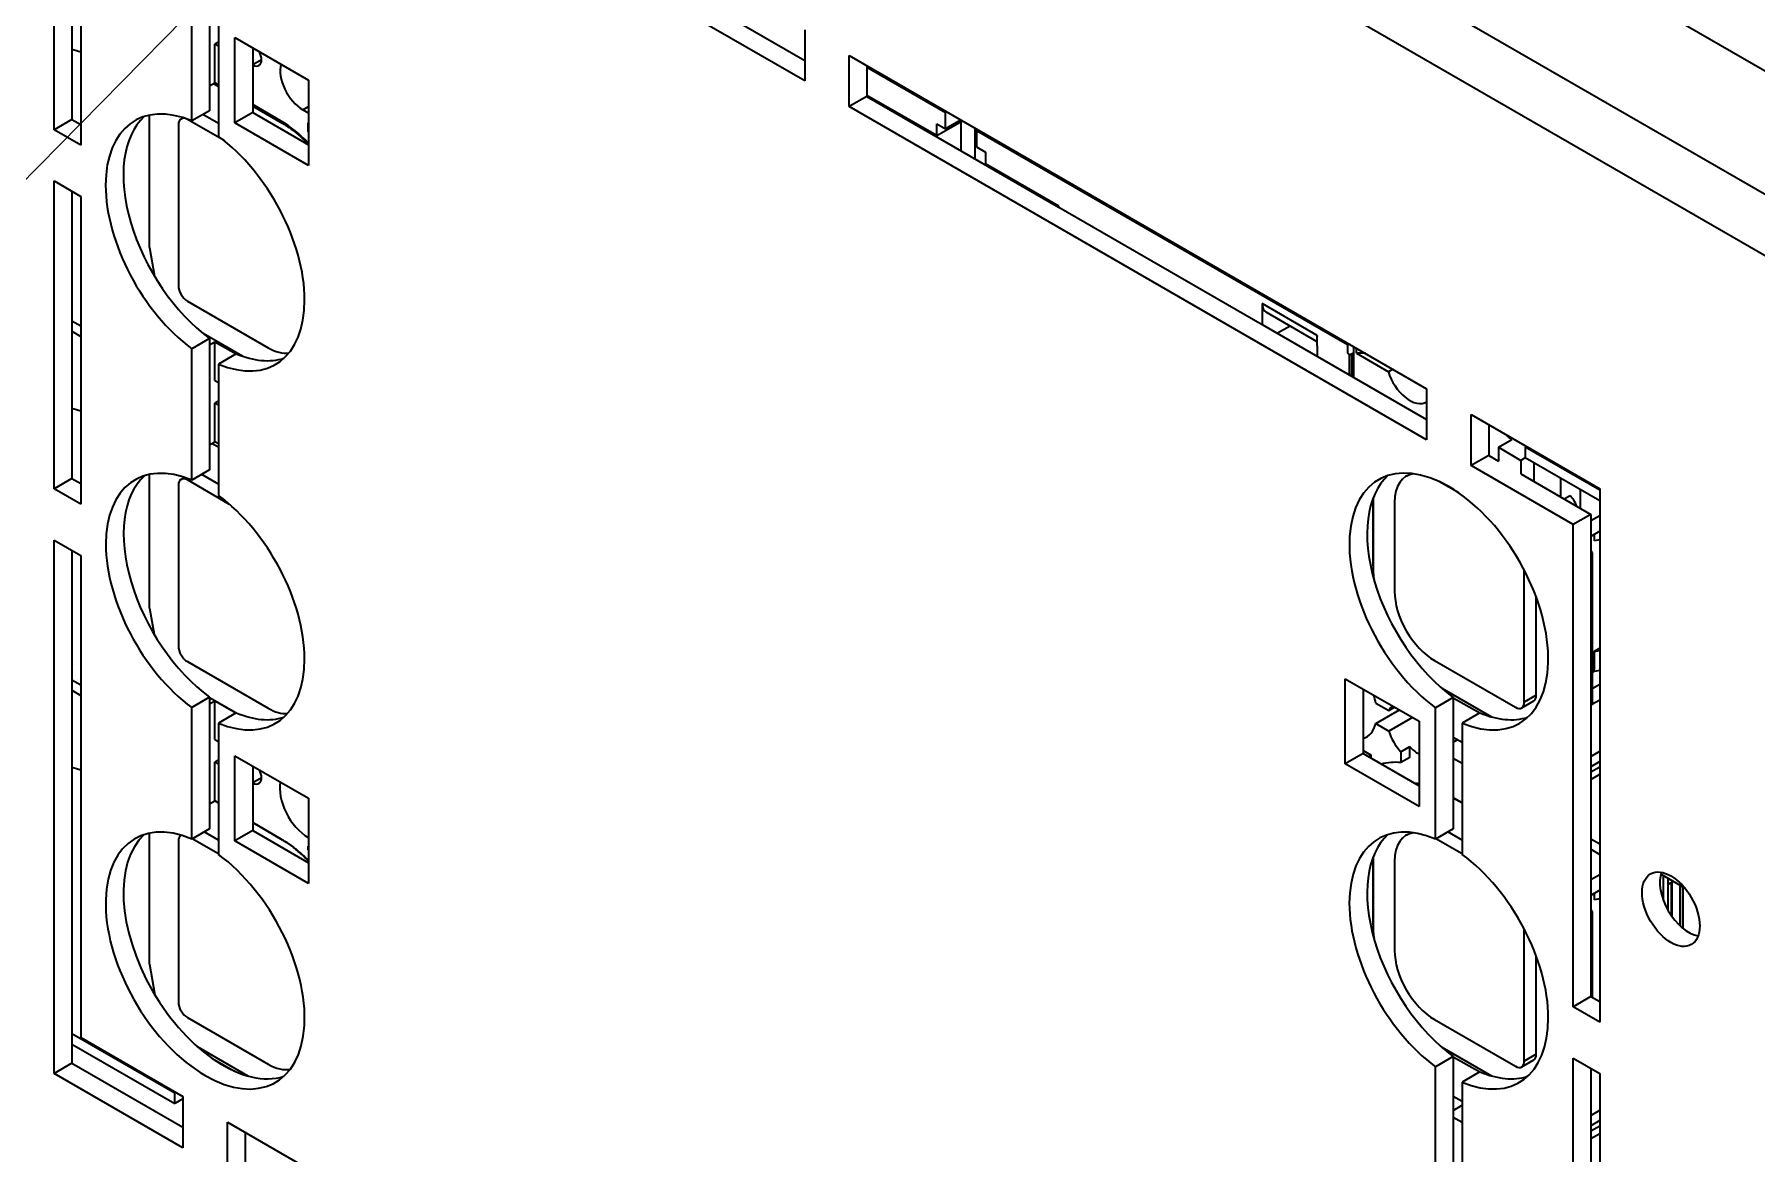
# Model space of a CAD drawing. Header units: millimetres. Extents: x -116965 to 323937, y 291661 to 566926.
# Drawn here: x -17859.2 to -17663.4, y 314286.6 to 314413.8 of the extents above; entities that cross this region are included whole.
import ezdxf

# ---------------------------------------------------------------- set-up
doc = ezdxf.new("R2010")
doc.units = ezdxf.units.MM
doc.layers.get('0').update_dxf_attribs({"lineweight": 18})
for name, color, linetype, lineweight in [('Symbols(Schneider)', 7, 'Continuous', 18), ('Visible Edges(Schneider)', 7, 'Continuous', 35), ('Visible Tangent Edges(Schneider)', 7, 'Continuous', 35)]:
    doc.layers.add(name, color=color, linetype=linetype, lineweight=lineweight)
doc.styles.add('schneder_1', font='micross.ttf')
doc.dimstyles.new('estilo_Schneider$7', dxfattribs={"dimscale": 5, "dimtxt": 3, "dimasz": 3, "dimexe": 2, "dimexo": 1, "dimgap": 0.3, "dimtad": 1, "dimtoh": 1, "dimrnd": 1e-08, "dimzin": 12, "dimtxsty": 'schneder_1', "dimblk": 'Filled-1', "dimcen": 0.09, "dimdle": 10, "dimclrd": 7, "dimclre": 7, "dimclrt": 7, "dimadec": 1, "dimazin": 3, "dimtfac": 0.5, "dimtdec": 3, "dimtmove": 0, "dimatfit": 3, "dimldrblk": 'Filled-1', "dimfxl": 1, "dimtolj": 1, "dimlwd": 15, "dimlwe": 25, "dimarcsym": 0})

# ---------------------------------------------------------------- blocks, each defined once
blk = doc.blocks.new('Filled-1')
at = {"color": 0}
for p, q in [((0, 0), (-1, 0.167)), ((-1, 0.167), (-1, -0.167)), ((-1, 0), (0, 0)), ((-1, -0.167), (0, 0))]:
    blk.add_line(p, q, dxfattribs=at)
at = {"color": 0, "flags": 128}
blk.add_lwpolyline([(-1, -0.167), (0, 0), (-1, 0.167), (-1, -0.167)], dxfattribs=at)
at = {"color": 0}
blk.add_solid([(-1, -0.167), (0, 0), (-1, 0.167), (-1, -0.167)], dxfattribs=at)

msp = doc.modelspace()

# ---------------------------------------------------------------- linework, layer by layer
at = {"layer": 'Visible Edges(Schneider)'}
for p, q in [((-17449.871435, 314286.95421), (-18057.983267, 314638.04774)), ((-17856.96291, 314403.013367), (-17856.96291, 314463.667399)), ((-17854.942605, 314462.500975), (-17854.942605, 314404.179791)), ((-17853.932453, 314456.085645), (-17853.932453, 314401.263732)), ((-17771.60502, 314408.55388), (-17837.264936, 314446.46265)), ((-17811.911063, 314434.157431), (-17771.60502, 314410.886727)), ((-17841.305546, 314404.003776), (-17841.305546, 314418.936101)), ((-17839.285241, 314420.102525), (-17839.285241, 314405.1702)), ((-17838.275088, 314417.186466), (-17838.275088, 314402.254141)), ((-17771.60502, 314414.385998), (-17771.60502, 314408.55388)), ((-17838.275088, 314412.973674), (-17838.683182, 314412.738061)), ((-17838.275088, 314412.514788), (-17838.683182, 314412.738061)), ((-17838.683182, 314408.345465), (-17838.683182, 314412.738061)), ((-17836.406306, 314403.800703), (-17836.406306, 314413.48202)), ((-17836.406306, 314413.48202), (-17828.02204, 314408.641362)), ((-17834.386001, 314412.315596), (-17834.386001, 314404.967127)), ((-17834.363902, 314410.374925), (-17834.386001, 314410.387016)), ((-17766.554258, 314405.637821), (-17766.554258, 314411.469939)), ((-17766.554258, 314411.469939), (-17700.894342, 314373.561169)), ((-17828.02204, 314408.641362), (-17828.02204, 314398.960045)), ((-17764.534242, 314410.128393), (-17755.595376, 314404.967524)), ((-17764.533953, 314410.303515), (-17764.533953, 314410.128559)), ((-17764.533953, 314410.128225), (-17764.533953, 314406.920862)), ((-17839.285241, 314407.997778), (-17838.683182, 314408.345465)), ((-17838.831499, 314408.259241), (-17838.275088, 314407.937997)), ((-17838.275088, 314408.109908), (-17838.683182, 314408.345465)), ((-17764.533953, 314406.804244), (-17766.554258, 314405.637821)), ((-17756.605608, 314402.342993), (-17764.534763, 314406.920394)), ((-17764.533953, 314406.919926), (-17764.533953, 314406.804244)), ((-17764.533953, 314406.804244), (-17742.739273, 314394.22108)), ((-17846.109133, 314389.620271), (-17846.131143, 314404.662945)), ((-17839.285241, 314405.1702), (-17841.305546, 314404.003776)), ((-17838.275088, 314403.709692), (-17840.045002, 314404.731552)), ((-17834.386001, 314404.967127), (-17836.406306, 314403.800703)), ((-17831.154262, 314403.999677), (-17834.386001, 314405.865078)), ((-17834.386001, 314405.692632), (-17831.031091, 314403.755674)), ((-17834.386001, 314404.967127), (-17828.02204, 314401.292892)), ((-17828.02204, 314404.905306), (-17828.68175, 314405.28619)), ((-17700.894342, 314367.729051), (-17766.554258, 314405.637821)), ((-17755.443561, 314405.055175), (-17755.595376, 314404.967524)), ((-17755.595376, 314403.10123), (-17755.595376, 314404.967524)), ((-17854.942605, 314404.179791), (-17856.96291, 314403.013367)), ((-17853.932453, 314401.263732), (-17856.96291, 314403.013367)), ((-17854.942605, 314404.179791), (-17853.932453, 314403.596579)), ((-17842.824764, 314403.595381), (-17842.824764, 314385.282558)), ((-17842.528897, 314404.249349), (-17842.312743, 314404.374145)), ((-17837.646027, 314401.77186), (-17841.814609, 314404.178592)), ((-17828.02204, 314398.960045), (-17836.406306, 314403.800703)), ((-17830.884885, 314403.840046), (-17831.031091, 314403.755674)), ((-17828.02204, 314403.838457), (-17828.076571, 314403.806974)), ((-17828.076571, 314402.781172), (-17828.076571, 314403.806974)), ((-17756.605608, 314402.342993), (-17753.675765, 314404.034538)), ((-17756.605608, 314402.342993), (-17756.605533, 314403.684439)), ((-17756.605533, 314403.684439), (-17756.605229, 314403.684614)), ((-17756.605533, 314403.684439), (-17755.595376, 314403.10123)), ((-17753.827302, 314404.122028), (-17755.595376, 314403.10123)), ((-17752.059912, 314402.926241), (-17751.908026, 314403.013933)), ((-17752.059912, 314402.926241), (-17709.885177, 314378.576695)), ((-17752.059912, 314402.926241), (-17752.059844, 314401.059987)), ((-17752.059844, 314401.059987), (-17752.059543, 314401.060161)), ((-17752.059844, 314401.059987), (-17751.049694, 314400.476774)), ((-17751.049694, 314400.476774), (-17751.04977, 314399.135327)), ((-17751.04939, 314399.135546), (-17751.04977, 314399.135327)), ((-17742.729996, 314394.331375), (-17751.04977, 314399.135327)), ((-17751.04939, 314400.476949), (-17751.049694, 314400.476774)), ((-17856.96291, 314362.188538), (-17856.96291, 314397.181249)), ((-17856.96291, 314397.181249), (-17853.932453, 314395.431613)), ((-17854.942605, 314396.014825), (-17854.942605, 314363.354962)), ((-17853.932453, 314395.431613), (-17853.932453, 314360.438903)), ((-17744.821843, 314395.539236), (-17744.821843, 314395.423453)), ((-17742.731132, 314394.21638), (-17719.583988, 314380.85237)), ((-17742.730291, 314394.214929), (-17742.730276, 314394.331537)), ((-17846.109133, 314389.620271), (-17845.543566, 314386.345312)), ((-17854.942605, 314383.009208), (-17854.864485, 314382.964105)), ((-17854.864485, 314382.964105), (-17854.942605, 314382.919002)), ((-17841.814611, 314383.532924), (-17832.622204, 314378.225686)), ((-17719.584453, 314383.237554), (-17719.584452, 314383.235594)), ((-17719.584437, 314383.159099), (-17719.583988, 314380.851368)), ((-17853.932453, 314380.676361), (-17854.942605, 314381.259573)), ((-17713.321366, 314378.89959), (-17719.14235, 314382.260337)), ((-17854.942605, 314380.093149), (-17853.932453, 314379.509937)), ((-17839.285241, 314379.277696), (-17841.305546, 314378.111272)), ((-17835.52863, 314377.250058), (-17840.011394, 314379.838183)), ((-17839.285241, 314379.277696), (-17839.285241, 314364.32198)), ((-17719.58312, 314380.851869), (-17713.321043, 314377.236457)), ((-17716.425707, 314380.691882), (-17717.865861, 314379.860409)), ((-17713.321042, 314377.235454), (-17713.321507, 314379.621641)), ((-17841.305546, 314363.155556), (-17841.305546, 314378.111272)), ((-17839.285241, 314378.551612), (-17838.683182, 314378.899133)), ((-17838.683182, 314378.899133), (-17836.281145, 314377.512022)), ((-17838.683182, 314374.506483), (-17838.683182, 314378.899133)), ((-17836.254783, 314377.528061), (-17838.275088, 314376.361637)), ((-17713.320174, 314377.235955), (-17700.894342, 314370.061898)), ((-17709.580051, 314378.575866), (-17709.885177, 314378.576695)), ((-17709.885177, 314378.576506), (-17709.885075, 314377.585583)), ((-17709.885075, 314377.585583), (-17709.68401, 314377.469498)), ((-17709.68401, 314377.469498), (-17709.684144, 314375.136538)), ((-17709.181995, 314377.642214), (-17709.68401, 314377.352375)), ((-17709.383628, 314374.96319), (-17709.383628, 314377.525801)), ((-17709.181995, 314374.846777), (-17709.181995, 314378.346048)), ((-17708.878614, 314377.584179), (-17708.878614, 314378.17089)), ((-17708.878614, 314377.584179), (-17705.244191, 314375.485845)), ((-17707.8624, 314377.584179), (-17708.878614, 314377.584179)), ((-17838.275088, 314376.361637), (-17838.275088, 314361.423102)), ((-17704.736085, 314375.7792), (-17705.244191, 314375.485845)), ((-17838.683182, 314374.506483), (-17838.275088, 314374.25853)), ((-17700.894342, 314373.561169), (-17700.894342, 314367.729051)), ((-17838.275088, 314372.148845), (-17838.683182, 314371.913232)), ((-17838.275088, 314371.689959), (-17838.683182, 314371.913232)), ((-17838.683182, 314367.52068), (-17838.683182, 314371.913232)), ((-17695.84358, 314364.812991), (-17695.84358, 314370.64511)), ((-17695.84358, 314370.64511), (-17681.196368, 314362.188538)), ((-17693.823274, 314369.478686), (-17693.823274, 314365.979415)), ((-17839.285241, 314367.172995), (-17838.683182, 314367.52068)), ((-17838.980245, 314367.348586), (-17838.275088, 314366.941463)), ((-17838.275088, 314367.285123), (-17838.683182, 314367.52068)), ((-17692.716204, 314366.912919), (-17691.200882, 314367.788659)), ((-17691.454502, 314367.938447), (-17691.305694, 314368.024379)), ((-17691.201701, 314367.788182), (-17691.45449, 314367.939225)), ((-17691.384586, 314367.979657), (-17691.384527, 314367.979625)), ((-17691.200882, 314367.788659), (-17691.200882, 314367.787693)), ((-17693.823274, 314365.979415), (-17695.84358, 314364.812991)), ((-17693.823274, 314365.979415), (-17692.716202, 314365.340247)), ((-17692.716204, 314366.912919), (-17690.190819, 314365.403892)), ((-17692.716204, 314366.912919), (-17692.716202, 314365.336641)), ((-17689.640482, 314365.72163), (-17690.190819, 314365.403892)), ((-17690.190819, 314365.403892), (-17690.190819, 314363.87861)), ((-17689.53104, 314367.000564), (-17689.683198, 314366.912715)), ((-17681.196368, 314362.012937), (-17689.683198, 314366.912715)), ((-17689.683198, 314366.912715), (-17689.683188, 314365.746286)), ((-17689.683188, 314365.746286), (-17681.196368, 314360.846513)), ((-17854.942605, 314363.354962), (-17856.96291, 314362.188538)), ((-17854.942605, 314363.354962), (-17853.932453, 314362.77175)), ((-17846.109182, 314348.623765), (-17846.131403, 314363.810062)), ((-17842.528946, 314363.252843), (-17842.148292, 314363.472614)), ((-17839.285241, 314364.32198), (-17841.305546, 314363.155556)), ((-17838.275088, 314362.713158), (-17840.173445, 314363.809175)), ((-17703.203455, 314363.610145), (-17702.661107, 314363.92327)), ((-17684.226825, 314358.106055), (-17695.84358, 314364.812991)), ((-17690.187696, 314363.880413), (-17682.20652, 314359.272479)), ((-17688.675498, 314363.007345), (-17688.675498, 314365.164507)), ((-17685.644988, 314361.257679), (-17685.645013, 314363.41489)), ((-17853.932453, 314360.438903), (-17856.96291, 314362.188538)), ((-17842.824813, 314362.598876), (-17842.824813, 314344.286054)), ((-17837.004811, 314360.40512), (-17841.814659, 314363.182087)), ((-17697.237402, 314361.703011), (-17699.50052, 314363.009623)), ((-17685.259935, 314361.035623), (-17684.634821, 314361.396453)), ((-17684.634821, 314361.396453), (-17684.634979, 314361.396544)), ((-17684.634821, 314361.384708), (-17684.634821, 314361.396453)), ((-17683.422423, 314362.131702), (-17683.4224, 314359.974468)), ((-17681.196368, 314362.188538), (-17681.196368, 314301.534506)), ((-17706.984482, 314361.11899), (-17706.984482, 314353.249609)), ((-17706.984482, 314353.420873), (-17706.984482, 314361.11899)), ((-17704.534856, 314360.667292), (-17704.534856, 314350.519436)), ((-17682.20652, 314359.272479), (-17684.226825, 314358.106055)), ((-17684.226825, 314303.284142), (-17684.226825, 314358.106055)), ((-17682.20652, 314359.272479), (-17682.20652, 314304.450566)), ((-17682.20652, 314358.573607), (-17681.196368, 314359.156819)), ((-17856.96291, 314295.702388), (-17856.96291, 314356.35642)), ((-17856.96291, 314356.35642), (-17853.932453, 314354.606784)), ((-17681.196368, 314357.348817), (-17682.20652, 314356.765603)), ((-17681.839661, 314356.977395), (-17681.839661, 314356.273994)), ((-17681.196368, 314356.373512), (-17681.839661, 314356.273994)), ((-17854.942605, 314355.189996), (-17854.942605, 314296.868812)), ((-17853.932453, 314354.606784), (-17853.932453, 314299.784871)), ((-17682.192047, 314354.385641), (-17682.20652, 314354.377285)), ((-17682.085683, 314354.926197), (-17682.085683, 314337.743466)), ((-17706.984482, 314353.249609), (-17706.983153, 314353.250376)), ((-17689.78661, 314337.922049), (-17689.78661, 314352.915063)), ((-17688.422929, 314338.709371), (-17688.422929, 314349.841977)), ((-17846.109182, 314348.623765), (-17845.593164, 314345.63572)), ((-17681.196368, 314344.048024), (-17681.839661, 314343.676618)), ((-17681.839661, 314343.676618), (-17681.196368, 314343.776136)), ((-17854.942605, 314342.184379), (-17854.864485, 314342.139276)), ((-17854.864485, 314342.139276), (-17854.942605, 314342.094173)), ((-17841.814661, 314342.536419), (-17832.622254, 314337.22918)), ((-17699.98917, 314342.646076), (-17690.796765, 314337.338839)), ((-17681.839661, 314343.676618), (-17681.839661, 314341.402093)), ((-17853.932453, 314339.851532), (-17854.942605, 314340.434744)), ((-17710.137238, 314330.899223), (-17710.137238, 314340.580539)), ((-17710.137238, 314340.580539), (-17701.752972, 314335.739881)), ((-17682.085683, 314341.260053), (-17681.839661, 314341.402093)), ((-17682.085677, 314339.455827), (-17681.196361, 314339.969273)), ((-17681.196368, 314341.501611), (-17681.839661, 314341.402093)), ((-17854.942605, 314339.26832), (-17853.932453, 314338.685108)), ((-17839.285241, 314338.476258), (-17841.305546, 314337.309834)), ((-17839.285241, 314338.476258), (-17839.285241, 314323.520542)), ((-17836.286542, 314336.691105), (-17839.285241, 314338.422404)), ((-17839.285241, 314337.726763), (-17838.683182, 314338.074285)), ((-17838.683182, 314338.074285), (-17836.286542, 314336.69058)), ((-17838.683182, 314333.681654), (-17838.683182, 314338.074285)), ((-17708.116933, 314339.414116), (-17708.116933, 314332.065646)), ((-17697.863885, 314338.452867), (-17699.88419, 314337.286443)), ((-17693.469162, 314336.228086), (-17698.852976, 314339.336433)), ((-17697.863885, 314338.452867), (-17697.863885, 314323.520542)), ((-17697.863885, 314338.421136), (-17694.85973, 314336.687059)), ((-17690.082477, 314337.268082), (-17688.718796, 314338.055404)), ((-17681.196368, 314338.161263), (-17682.097797, 314337.640822)), ((-17841.305546, 314322.354118), (-17841.305546, 314337.309834)), ((-17836.254783, 314336.709441), (-17838.275088, 314335.543017)), ((-17706.672191, 314337.818276), (-17705.188222, 314336.961514)), ((-17706.672184, 314335.485432), (-17703.99222, 314337.032712)), ((-17705.188222, 314336.961514), (-17704.528562, 314337.342369)), ((-17702.508257, 314336.175945), (-17705.188222, 314334.628666)), ((-17699.88419, 314322.354118), (-17699.88419, 314337.286443)), ((-17694.833427, 314336.703231), (-17696.853732, 314335.536808)), ((-17695.52168, 314337.070223), (-17695.522606, 314337.069688)), ((-17838.275088, 314335.543017), (-17838.275088, 314320.604483)), ((-17706.672184, 314335.485432), (-17705.188222, 314334.628666)), ((-17701.752972, 314335.739881), (-17701.752972, 314326.058564)), ((-17696.853732, 314335.536808), (-17696.853732, 314320.604483)), ((-17838.683182, 314333.681654), (-17838.275088, 314333.433701)), ((-17708.116933, 314332.065646), (-17710.137238, 314330.899223)), ((-17708.116933, 314332.412238), (-17707.212198, 314331.889889)), ((-17708.116933, 314332.065646), (-17701.752972, 314328.391412)), ((-17703.827856, 314332.273081), (-17702.817673, 314332.85631)), ((-17703.827856, 314332.273081), (-17703.827856, 314331.046143)), ((-17702.817673, 314331.629407), (-17702.817673, 314332.85631)), ((-17696.853732, 314333.31605), (-17697.863885, 314333.89926)), ((-17697.863885, 314333.385116), (-17697.418621, 314333.642189)), ((-17682.20652, 314331.746284), (-17681.196368, 314332.329495)), ((-17838.275088, 314331.324016), (-17838.683182, 314331.088403)), ((-17838.275088, 314330.86513), (-17838.683182, 314331.088403)), ((-17838.683182, 314326.695763), (-17838.683182, 314331.088403)), ((-17836.406306, 314322.151045), (-17836.406306, 314331.832362)), ((-17836.406306, 314331.832362), (-17828.02204, 314326.991703)), ((-17834.386001, 314330.665938), (-17834.386001, 314323.317469)), ((-17701.752972, 314326.058564), (-17710.137238, 314330.899223)), ((-17707.212198, 314331.889889), (-17707.512355, 314331.716593)), ((-17707.212198, 314331.543297), (-17707.212198, 314331.889889)), ((-17702.817673, 314331.629407), (-17703.827856, 314331.046143)), ((-17697.863885, 314331.566442), (-17696.853732, 314330.983239)), ((-17681.196368, 314331.162304), (-17682.20652, 314330.579092)), ((-17682.20652, 314329.99587), (-17681.196368, 314330.579082)), ((-17834.363902, 314328.725267), (-17834.386001, 314328.737358)), ((-17682.20652, 314329.127817), (-17681.196368, 314329.711029)), ((-17839.285241, 314326.348075), (-17838.683182, 314326.695763)), ((-17838.683702, 314326.695462), (-17838.275088, 314326.459549)), ((-17838.275088, 314326.460151), (-17838.683182, 314326.695763)), ((-17828.02204, 314326.991703), (-17828.02204, 314317.310387)), ((-17696.853732, 314326.460207), (-17697.863885, 314327.043421)), ((-17697.863885, 314327.042813), (-17696.853732, 314326.459602)), ((-17831.156442, 314322.35021), (-17834.386001, 314324.214792)), ((-17834.386001, 314324.214183), (-17831.031307, 314322.27735)), ((-17846.109182, 314308.141851), (-17846.130942, 314323.013328)), ((-17842.528946, 314322.770929), (-17842.507399, 314322.783369)), ((-17839.285241, 314323.520542), (-17841.305546, 314322.354118)), ((-17838.275088, 314320.6566), (-17841.260411, 314322.380177)), ((-17838.275088, 314322.231244), (-17839.89673, 314323.167499)), ((-17834.386001, 314323.317469), (-17836.406306, 314322.151045)), ((-17834.386001, 314323.317469), (-17828.02204, 314319.643234)), ((-17831.156442, 314322.35021), (-17831.15591, 314322.350522)), ((-17703.203455, 314322.785307), (-17702.661094, 314323.098439)), ((-17697.863885, 314323.520542), (-17699.88419, 314322.354118)), ((-17696.853732, 314320.656661), (-17699.839002, 314322.380208)), ((-17696.853732, 314322.231305), (-17698.47532, 314323.167529)), ((-17681.196368, 314321.771319), (-17682.20652, 314322.35452)), ((-17842.824813, 314322.116961), (-17842.824813, 314303.80414)), ((-17828.02204, 314317.310387), (-17836.406306, 314322.151045)), ((-17828.02204, 314321.576845), (-17828.076569, 314321.544784)), ((-17828.076491, 314321.131344), (-17828.076001, 314321.544775)), ((-17828.076491, 314321.131415), (-17828.07641, 314321.131462)), ((-17706.984482, 314320.294161), (-17706.984482, 314312.42478)), ((-17706.984482, 314312.596035), (-17706.984482, 314320.294161)), ((-17682.20652, 314321.188096), (-17681.196368, 314320.604896)), ((-17704.534856, 314319.842454), (-17704.534856, 314309.694598)), ((-17682.20652, 314317.748706), (-17681.196368, 314318.331918)), ((-17674.277619, 314318.29868), (-17674.22447, 314318.329365)), ((-17671.536376, 314316.777424), (-17674.263702, 314318.352016)), ((-17681.196368, 314316.523936), (-17682.20652, 314315.940724)), ((-17673.977044, 314318.186517), (-17673.977044, 314315.380517)), ((-17673.471967, 314317.894917), (-17673.471967, 314314.289364)), ((-17673.471967, 314317.189152), (-17673.068325, 314317.422195)), ((-17672.966891, 314317.363632), (-17673.068325, 314317.422195)), ((-17673.068325, 314317.422195), (-17673.068325, 314313.641477)), ((-17672.966891, 314313.498259), (-17672.966891, 314317.603316)), ((-17672.058173, 314312.463766), (-17672.058173, 314317.078678)), ((-17672.058153, 314317.078666), (-17672.058156, 314316.838974)), ((-17672.058156, 314316.838974), (-17672.058156, 314312.46375)), ((-17671.754887, 314316.903579), (-17671.754562, 314312.198932)), ((-17681.839661, 314316.15253), (-17681.839661, 314315.449156)), ((-17681.196368, 314315.548674), (-17681.839661, 314315.449156)), ((-17706.984482, 314312.42478), (-17706.983154, 314312.425547)), ((-17682.192047, 314313.560803), (-17682.20652, 314313.552447)), ((-17682.085683, 314314.101359), (-17682.085683, 314304.3808)), ((-17689.78661, 314297.097211), (-17689.78661, 314312.090234)), ((-17688.422929, 314297.884533), (-17688.422929, 314309.017148)), ((-17846.109182, 314308.141851), (-17845.502141, 314304.62673)), ((-17682.20652, 314304.450566), (-17684.226825, 314303.284142)), ((-17681.196368, 314301.534506), (-17684.226825, 314303.284142)), ((-17682.20652, 314304.450566), (-17681.196368, 314303.867354)), ((-17854.942605, 314301.942762), (-17854.864485, 314301.897659)), ((-17854.864485, 314301.897659), (-17854.942605, 314301.852556)), ((-17841.814661, 314302.054504), (-17832.622254, 314296.747266)), ((-17699.98917, 314301.821238), (-17690.796765, 314296.514001)), ((-17843.24773, 314293.441087), (-17854.942605, 314300.193126)), ((-17854.942605, 314299.026703), (-17843.24773, 314292.274663)), ((-17853.932453, 314299.784871), (-17842.315699, 314293.077935)), ((-17834.890721, 314295.403312), (-17840.649303, 314298.728032)), ((-17854.942605, 314296.868812), (-17856.96291, 314295.702388)), ((-17854.942605, 314296.868812), (-17842.315699, 314289.578664)), ((-17838.718866, 314297.228858), (-17838.683182, 314297.249455)), ((-17838.683182, 314297.249455), (-17836.464771, 314295.968385)), ((-17838.683182, 314297.205369), (-17838.683182, 314297.249455)), ((-17697.863885, 314297.628038), (-17699.88419, 314296.461614)), ((-17693.469191, 314295.403265), (-17698.852976, 314298.511595)), ((-17697.863885, 314297.628038), (-17697.863885, 314282.714371)), ((-17697.863885, 314297.596266), (-17694.859789, 314295.862216)), ((-17690.082477, 314296.443244), (-17688.718796, 314297.230566)), ((-17684.226825, 314262.459313), (-17684.226825, 314297.452024)), ((-17684.226825, 314297.452024), (-17681.196368, 314295.702388)), ((-17842.315699, 314287.245816), (-17856.96291, 314295.702388)), ((-17699.88419, 314281.547948), (-17699.88419, 314296.461614)), ((-17694.833427, 314295.878402), (-17696.853732, 314294.711979)), ((-17682.20652, 314296.2856), (-17682.20652, 314263.625737)), ((-17681.196368, 314295.702388), (-17681.196368, 314260.709677)), ((-17843.096214, 314293.528565), (-17843.24773, 314293.441087)), ((-17843.24773, 314292.274663), (-17843.24773, 314293.441087)), ((-17842.315699, 314293.077935), (-17842.315699, 314287.245816)), ((-17696.853732, 314292.491223), (-17697.863885, 314293.074435)), ((-17696.853732, 314294.711979), (-17696.853732, 314279.766823)), ((-17842.315699, 314292.812772), (-17843.24773, 314292.274663)), ((-17697.863874, 314291.484687), (-17696.853725, 314292.089598)), ((-17682.20652, 314290.921455), (-17681.196368, 314291.504666)), ((-17837.264936, 314284.329757), (-17837.264936, 314290.161876)), ((-17837.264936, 314290.161876), (-17771.60502, 314252.253106)), ((-17835.244631, 314288.995452), (-17835.244631, 314285.496181)), ((-17697.863885, 314290.741603), (-17696.853732, 314290.158405)), ((-17681.196368, 314290.334217), (-17682.20652, 314289.751005)), ((-17682.20652, 314289.167782), (-17681.196368, 314289.750994)), ((-17682.20652, 314288.302988), (-17681.196368, 314288.8862))]:
    msp.add_line(p, q, dxfattribs=at)
at = {"layer": 'Visible Edges(Schneider)', "flags": 128}
for points in [[(-17831.031088, 314403.755672), (-17830.90024, 314403.67843), (-17830.769937, 314403.59926), (-17830.640168, 314403.518155), (-17830.510914, 314403.435096), (-17830.382171, 314403.350076), (-17830.253915, 314403.263075), (-17830.12614, 314403.174084), (-17829.998828, 314403.083086), (-17829.871963, 314402.990068), (-17829.745537, 314402.895019), (-17829.619535, 314402.797923), (-17829.493937, 314402.698766), (-17829.368739, 314402.597537), (-17829.243922, 314402.494221), (-17829.119476, 314402.388807), (-17828.995424, 314402.281321), (-17828.871806, 314402.1718), (-17828.748665, 314402.060286), (-17828.626035, 314401.946816), (-17828.503963, 314401.831435), (-17828.382489, 314401.714184), (-17828.26165, 314401.595099), (-17828.141486, 314401.47422), (-17828.022039, 314401.35159)], [(-17682.114992, 314355.040111), (-17682.117597, 314355.045281), (-17682.120307, 314355.050441), (-17682.123122, 314355.055601), (-17682.126036, 314355.060749), (-17682.129057, 314355.065891), (-17682.13218, 314355.071018), (-17682.135405, 314355.076142), (-17682.138743, 314355.081261), (-17682.14218, 314355.086369), (-17682.145725, 314355.091469), (-17682.149376, 314355.096558), (-17682.153138, 314355.101639), (-17682.157001, 314355.106706), (-17682.16098, 314355.111767), (-17682.165057, 314355.116816), (-17682.169253, 314355.121858), (-17682.173552, 314355.126885), (-17682.177959, 314355.131899), (-17682.182467, 314355.136893), (-17682.187084, 314355.141875), (-17682.191798, 314355.14683), (-17682.196617, 314355.151767), (-17682.201535, 314355.156681), (-17682.206554, 314355.16157)], [(-17682.206549, 314354.828769), (-17682.202602, 314354.82899), (-17682.198647, 314354.829232), (-17682.194688, 314354.829499), (-17682.190723, 314354.829785), (-17682.186759, 314354.830094), (-17682.182778, 314354.830423), (-17682.178802, 314354.830772), (-17682.174816, 314354.831144), (-17682.170825, 314354.83154), (-17682.166827, 314354.831957), (-17682.162827, 314354.832392), (-17682.158822, 314354.832853), (-17682.154807, 314354.833335), (-17682.150785, 314354.833833), (-17682.146765, 314354.834357), (-17682.142736, 314354.834904), (-17682.138697, 314354.835472), (-17682.134656, 314354.836059), (-17682.13061, 314354.836665), (-17682.126557, 314354.837298), (-17682.122499, 314354.83795), (-17682.118436, 314354.838627), (-17682.114365, 314354.83932), (-17682.110286, 314354.84004)], [(-17682.192048, 314354.385639), (-17682.192643, 314354.219261), (-17682.19324, 314354.053965), (-17682.19384, 314353.889748), (-17682.194442, 314353.726613), (-17682.195042, 314353.56457), (-17682.195641, 314353.403617), (-17682.196246, 314353.243757), (-17682.196848, 314353.085), (-17682.197448, 314352.92734), (-17682.19805, 314352.770785), (-17682.198652, 314352.615343), (-17682.199259, 314352.461004), (-17682.199858, 314352.307755), (-17682.200463, 314352.155587), (-17682.201065, 314352.0045), (-17682.201672, 314351.854472), (-17682.202276, 314351.705499), (-17682.202881, 314351.557567), (-17682.20349, 314351.410672), (-17682.20409, 314351.264798), (-17682.204697, 314351.119934), (-17682.205306, 314350.976081), (-17682.205916, 314350.833221), (-17682.206522, 314350.691356)], [(-17682.192048, 314354.385639), (-17682.186906, 314354.402396), (-17682.181974, 314354.419349), (-17682.177239, 314354.436493), (-17682.172697, 314354.453827), (-17682.168333, 314354.471342), (-17682.164135, 314354.489027), (-17682.160101, 314354.50688), (-17682.156221, 314354.524888), (-17682.152485, 314354.543046), (-17682.148887, 314354.561376), (-17682.145422, 314354.579873), (-17682.142081, 314354.59856), (-17682.138861, 314354.617439), (-17682.135759, 314354.636527), (-17682.132765, 314354.655837), (-17682.12988, 314354.675373), (-17682.127089, 314354.69515), (-17682.124401, 314354.715162), (-17682.121807, 314354.735409), (-17682.119312, 314354.755888), (-17682.116913, 314354.776595), (-17682.114611, 314354.797525), (-17682.112403, 314354.818672), (-17682.110286, 314354.84004)], [(-17682.110286, 314354.84004), (-17682.106461, 314354.846014), (-17682.10294, 314354.852229), (-17682.099734, 314354.858674), (-17682.096847, 314354.865352), (-17682.094279, 314354.872263), (-17682.092035, 314354.879399), (-17682.090125, 314354.886753), (-17682.088547, 314354.894338), (-17682.087305, 314354.902136), (-17682.086416, 314354.910147), (-17682.085877, 314354.918356), (-17682.085708, 314354.926769), (-17682.085905, 314354.935359), (-17682.086486, 314354.944129), (-17682.087456, 314354.953074), (-17682.088817, 314354.962177), (-17682.09059, 314354.971433), (-17682.092769, 314354.980842), (-17682.095378, 314354.990388), (-17682.098407, 314355.000079), (-17682.10188, 314355.009899), (-17682.105794, 314355.019848), (-17682.110165, 314355.029922), (-17682.114992, 314355.040111)], [(-17682.100011, 314337.631368), (-17682.102343, 314337.650687), (-17682.10484, 314337.669455), (-17682.107511, 314337.687674), (-17682.110348, 314337.705339), (-17682.113361, 314337.722449), (-17682.116547, 314337.739014), (-17682.119902, 314337.755028), (-17682.123431, 314337.770494), (-17682.127137, 314337.785427), (-17682.131024, 314337.799826), (-17682.135087, 314337.813683), (-17682.139338, 314337.827002), (-17682.143774, 314337.839786), (-17682.148403, 314337.852023), (-17682.153227, 314337.863715), (-17682.158256, 314337.874856), (-17682.163487, 314337.885443), (-17682.168935, 314337.895465), (-17682.174599, 314337.90491), (-17682.180493, 314337.913771), (-17682.186627, 314337.922032), (-17682.193002, 314337.929676), (-17682.199634, 314337.936692), (-17682.206525, 314337.943056)], [(-17682.100011, 314337.631368), (-17682.104532, 314337.627709), (-17682.109043, 314337.624034), (-17682.113547, 314337.620352), (-17682.118045, 314337.616662), (-17682.122539, 314337.612961), (-17682.127021, 314337.609247), (-17682.131499, 314337.605521), (-17682.135964, 314337.601787), (-17682.140429, 314337.598043), (-17682.144885, 314337.594286), (-17682.14933, 314337.590518), (-17682.153774, 314337.58674), (-17682.158208, 314337.582954), (-17682.162637, 314337.579154), (-17682.167054, 314337.575344), (-17682.171471, 314337.571525), (-17682.175878, 314337.567696), (-17682.180281, 314337.563853), (-17682.184674, 314337.559998), (-17682.189059, 314337.556134), (-17682.193442, 314337.55226), (-17682.197819, 314337.548377), (-17682.202185, 314337.544479), (-17682.206547, 314337.54057)], [(-17682.085722, 314337.743459), (-17682.085742, 314337.73879), (-17682.085819, 314337.734121), (-17682.085949, 314337.729454), (-17682.086129, 314337.724786), (-17682.086363, 314337.720121), (-17682.086652, 314337.715455), (-17682.086987, 314337.710792), (-17682.087377, 314337.706129), (-17682.087815, 314337.701465), (-17682.088304, 314337.696803), (-17682.088844, 314337.692142), (-17682.089424, 314337.687474), (-17682.09006, 314337.68281), (-17682.090739, 314337.678147), (-17682.091469, 314337.673479), (-17682.092239, 314337.668809), (-17682.093058, 314337.664137), (-17682.093923, 314337.659467), (-17682.094828, 314337.654792), (-17682.095782, 314337.650114), (-17682.096777, 314337.645433), (-17682.097815, 314337.640748), (-17682.098891, 314337.636061), (-17682.100011, 314337.631368)], [(-17702.306273, 314328.710859), (-17702.283619, 314328.710103), (-17702.260923, 314328.70924), (-17702.238192, 314328.70828), (-17702.215428, 314328.70722), (-17702.192621, 314328.706053), (-17702.169784, 314328.704792), (-17702.146909, 314328.703427), (-17702.124001, 314328.701961), (-17702.101054, 314328.700394), (-17702.078073, 314328.698726), (-17702.055063, 314328.69696), (-17702.032015, 314328.695091), (-17702.008937, 314328.693123), (-17701.985822, 314328.691053), (-17701.962677, 314328.688884), (-17701.939499, 314328.686614), (-17701.916291, 314328.684245), (-17701.89305, 314328.681776), (-17701.869781, 314328.679207), (-17701.846477, 314328.676536), (-17701.823145, 314328.673766), (-17701.799783, 314328.670898), (-17701.776393, 314328.667929), (-17701.752974, 314328.664862)], [(-17701.752974, 314328.617812), (-17701.772168, 314328.620085), (-17701.791339, 314328.622289), (-17701.810496, 314328.624431), (-17701.829628, 314328.626504), (-17701.848746, 314328.628513), (-17701.867839, 314328.630454), (-17701.886914, 314328.63233), (-17701.905969, 314328.63414), (-17701.925005, 314328.635885), (-17701.944017, 314328.637562), (-17701.963009, 314328.639172), (-17701.981983, 314328.640719), (-17702.000932, 314328.642197), (-17702.019862, 314328.643611), (-17702.038773, 314328.644958), (-17702.057659, 314328.646239), (-17702.076522, 314328.647453), (-17702.095365, 314328.6486), (-17702.114184, 314328.64968), (-17702.132984, 314328.650697), (-17702.15176, 314328.651645), (-17702.170516, 314328.652529), (-17702.189244, 314328.653344), (-17702.207952, 314328.654094)], [(-17828.022042, 314319.818495), (-17828.151661, 314319.953172), (-17828.28209, 314320.085841), (-17828.413193, 314320.216413), (-17828.544841, 314320.34478), (-17828.676903, 314320.470849), (-17828.809253, 314320.594533), (-17828.941758, 314320.715725), (-17829.074287, 314320.834328), (-17829.206715, 314320.950247), (-17829.338912, 314321.063391), (-17829.470742, 314321.173659), (-17829.602129, 314321.280991), (-17829.733098, 314321.385411), (-17829.863681, 314321.486949), (-17829.993922, 314321.585632), (-17830.123845, 314321.681484), (-17830.253498, 314321.774543), (-17830.382911, 314321.864839), (-17830.512121, 314321.952398), (-17830.641167, 314322.037253), (-17830.770088, 314322.119428), (-17830.898918, 314322.198964), (-17831.02769, 314322.27588), (-17831.156443, 314322.35021)], [(-17831.031307, 314322.277351), (-17830.900455, 314322.200102), (-17830.770146, 314322.12093), (-17830.640368, 314322.039818), (-17830.511104, 314321.956755), (-17830.382342, 314321.871725), (-17830.254076, 314321.784716), (-17830.126282, 314321.695711), (-17829.99895, 314321.604704), (-17829.872072, 314321.511678), (-17829.745626, 314321.416616), (-17829.61961, 314321.31951), (-17829.493997, 314321.220346), (-17829.368785, 314321.11911), (-17829.243953, 314321.015781), (-17829.119497, 314320.910365), (-17828.995436, 314320.80287), (-17828.871814, 314320.693347), (-17828.748668, 314320.58183), (-17828.626037, 314320.468358), (-17828.503966, 314320.352978), (-17828.382486, 314320.235721), (-17828.261648, 314320.116632), (-17828.141488, 314319.995754), (-17828.022042, 314319.873124)], [(-17682.114992, 314314.215275), (-17682.117597, 314314.220443), (-17682.120307, 314314.225604), (-17682.123122, 314314.230762), (-17682.126036, 314314.235909), (-17682.129057, 314314.24105), (-17682.13218, 314314.246182), (-17682.135405, 314314.251306), (-17682.138743, 314314.256423), (-17682.14218, 314314.261531), (-17682.145725, 314314.26663), (-17682.149376, 314314.271719), (-17682.153138, 314314.2768), (-17682.157001, 314314.281869), (-17682.16098, 314314.286931), (-17682.165057, 314314.29198), (-17682.169253, 314314.29702), (-17682.173552, 314314.302048), (-17682.177959, 314314.307061), (-17682.182467, 314314.312056), (-17682.187084, 314314.317035), (-17682.191798, 314314.321994), (-17682.196617, 314314.326931), (-17682.201535, 314314.331845), (-17682.206554, 314314.336734)], [(-17682.206549, 314314.003932), (-17682.202602, 314314.004154), (-17682.198647, 314314.004395), (-17682.194688, 314314.00466), (-17682.190723, 314314.004948), (-17682.186759, 314314.005256), (-17682.182778, 314314.005585), (-17682.178802, 314314.005936), (-17682.174816, 314314.006308), (-17682.170825, 314314.006704), (-17682.166827, 314314.007119), (-17682.162827, 314314.007556), (-17682.158822, 314314.008016), (-17682.154807, 314314.008496), (-17682.150785, 314314.008996), (-17682.146765, 314314.009521), (-17682.142736, 314314.010066), (-17682.138697, 314314.010631), (-17682.134656, 314314.011219), (-17682.13061, 314314.01183), (-17682.126557, 314314.01246), (-17682.122498, 314314.013113), (-17682.118436, 314314.013789), (-17682.114365, 314314.014484), (-17682.110286, 314314.0152)], [(-17682.192048, 314313.560804), (-17682.192643, 314313.394425), (-17682.19324, 314313.229127), (-17682.19384, 314313.064907), (-17682.194442, 314312.901776), (-17682.195042, 314312.739732), (-17682.195641, 314312.578778), (-17682.196246, 314312.418921), (-17682.196848, 314312.26016), (-17682.19745, 314312.102501), (-17682.19805, 314311.945946), (-17682.198652, 314311.790502), (-17682.199259, 314311.636163), (-17682.199858, 314311.482913), (-17682.200463, 314311.33075), (-17682.201065, 314311.179658), (-17682.201672, 314311.029632), (-17682.202276, 314310.880659), (-17682.202881, 314310.732728), (-17682.20349, 314310.585831), (-17682.20409, 314310.439957), (-17682.204697, 314310.295095), (-17682.205306, 314310.15124), (-17682.205916, 314310.008382), (-17682.206522, 314309.866514)], [(-17682.192048, 314313.560804), (-17682.186906, 314313.577556), (-17682.181974, 314313.59451), (-17682.177239, 314313.611658), (-17682.172697, 314313.628992), (-17682.168333, 314313.646505), (-17682.164135, 314313.664188), (-17682.160101, 314313.68204), (-17682.156221, 314313.700048), (-17682.152485, 314313.718211), (-17682.148887, 314313.736538), (-17682.145422, 314313.755037), (-17682.142081, 314313.773721), (-17682.138861, 314313.792602), (-17682.135759, 314313.81169), (-17682.132765, 314313.830997), (-17682.12988, 314313.850534), (-17682.127089, 314313.87031), (-17682.124401, 314313.890322), (-17682.121807, 314313.910569), (-17682.119312, 314313.931049), (-17682.116913, 314313.951755), (-17682.114611, 314313.972684), (-17682.112403, 314313.993835), (-17682.110286, 314314.0152)], [(-17682.110286, 314314.0152), (-17682.106461, 314314.021178), (-17682.10294, 314314.02739), (-17682.099734, 314314.033837), (-17682.096847, 314314.040516), (-17682.094279, 314314.047426), (-17682.092035, 314314.05456), (-17682.090125, 314314.061918), (-17682.088547, 314314.069499), (-17682.087305, 314314.077297), (-17682.086416, 314314.085309), (-17682.085877, 314314.093519), (-17682.085708, 314314.101928), (-17682.085905, 314314.11052), (-17682.086486, 314314.119293), (-17682.087456, 314314.128234), (-17682.088817, 314314.137337), (-17682.09059, 314314.146595), (-17682.092769, 314314.156002), (-17682.095378, 314314.165552), (-17682.098407, 314314.175239), (-17682.10188, 314314.185062), (-17682.105794, 314314.195012), (-17682.110165, 314314.205086), (-17682.114992, 314314.215275)]]:
    msp.add_lwpolyline(points, dxfattribs=at)
at = {"layer": 'Visible Edges(Schneider)'}
for centre, major_axis, ratio, start_param, end_param in [((-17859.687256, 314406.597183), (10.714286, 0), 0.5773502692, 1.0037832521, 1.1120392434), ((-17834.390355, 314411.556222), (0.714286, -1.237179), 0.5773502692, 5.5239985908, 7.068587737), ((-17834.390355, 314411.556222), (0.714286, -1.237179), 0.5773502692, 0.7854024298, 1.4971787575), ((-17828.68167, 314408.260524), (-1.821429, 3.154807), 0.5773502692, 0.5264349777, 2.3561633017), ((-17839.790317, 314390.182707), (-8, 13.856406), 0.5773502692, 5.6321193582, 8.505047583), ((-17837.770012, 314391.34913), (-8, 13.856406), 0.5773502692, 0.126607035, 2.2218622758), ((-17841.814611, 314403.012169), (-0.714286, 1.237179), 0.5773502692, 5.4977853114, 7.0685834636), ((-17831.18283, 314394.45358), (5.857143, -10.144869), 0.5773502692, 1.964680709, 2.3527456467), ((-17828.47967, 314406.97744), (-1.821429, 3.154807), 0.5773502692, 2.5133293927, 2.5348016127), ((-17832.193013, 314393.87035), (7.5, -12.990381), 0.5773502692, 1.9520382387, 1.9576233464), ((-17839.790317, 314390.182707), (8, -13.856406), 0.5773502692, 5.6321193582, 8.505047583), ((-17733.812939, 314398.057757), (11.008904, 0), 0.577350269, 3.7668225458, 3.7681385609), ((-17841.814611, 314384.699348), (0.714286, -1.237179), 0.5773502692, 3.9269917496, 5.4977871441), ((-17718.070922, 314384.116106), (-1.071429, -1.855769), 0.5773502694, 5.5004846507, 6.2831853072), ((-17718.070922, 314384.116106), (-1.071429, -1.855769), 0.5773502694, 0.7827007012, 0.7847034761), ((-17711.807976, 314380.500192), (-1.071429, -1.855769), 0.5773502694, 5.5004844653, 5.5610432425), ((-17837.770012, 314391.34913), (8, -13.856406), 0.5773502692, 5.6321193582, 6.1565782722), ((-17832.622204, 314383.474592), (3.214286, -5.567306), 0.5773502692, 5.4977871442, 6.0409777036), ((-17702.819935, 314375.252931), (-1.857143, 3.216666), 0.5773502692, 1.1802990718, 2.1560543987), ((-17859.687256, 314365.772354), (10.714286, 0), 0.5773502692, 1.0037832535, 1.1120392447), ((-17702.819935, 314375.252931), (1.857143, -3.216666), 0.5773502692, 5.2976470523, 6.3207576458), ((-17691.453575, 314368.405319), (-0.285714, 0.494872), 0.5773502692, 1.4692731657, 2.3539192819), ((-17839.790317, 314349.357878), (-7.985805, 13.83182), 0.5773502692, 5.6323595849, 8.5048073562), ((-17698.368961, 314349.357878), (-8, 13.856406), 0.5773502692, 2.4905267046, 8.505047583), ((-17837.770012, 314350.524301), (-7.985805, 13.83182), 0.5773502692, 0.126833293, 2.221622049), ((-17841.814661, 314362.015664), (-0.714286, 1.237179), 0.5773502692, 5.4977853113, 7.0685834709), ((-17696.348656, 314350.524301), (-8, 13.856406), 0.5773502692, 0.126607035, 2.2218622758), ((-17699.98917, 314358.042839), (-3.214286, 5.567306), 0.5773502692, 6.0501369411, 7.068583471), ((-17839.790317, 314349.357878), (7.996232, -13.84988), 0.5773502692, 5.6321830475, 8.5049838937), ((-17684.776708, 314360.311767), (0.714286, -1.237179), 0.5773502692, 1.1764647827, 2.2240655989), ((-17698.852754, 314348.726015), (5.75, -9.959292), 0.5773502692, 3.9269905695, 4.0928959306), ((-17698.701231, 314348.467273), (-5.857143, 10.144869), 0.5773502692, 0.7853982357, 0.9178811185), ((-17699.98917, 314347.894983), (3.214286, -5.567306), 0.5773502692, 3.9269908174, 5.4977871442), ((-17841.814661, 314343.702842), (0.714286, -1.237179), 0.5773502692, 3.9269908173, 5.4977871441), ((-17710.584497, 314338.91063), (2.857143, -4.948717), 0.5773502692, 1.038076834, 1.2114267321), ((-17698.852754, 314348.726015), (5.75, -9.959292), 0.5773502692, 5.4466751504, 5.497759825), ((-17690.796763, 314338.505261), (0.714286, -1.237179), 0.5773502692, 5.4977853114, 7.068583471), ((-17689.433082, 314339.292583), (0.714286, -1.237179), 0.5773502692, 0, 0.7853975429), ((-17837.770012, 314350.524301), (7.996232, -13.84988), 0.5773502692, 5.6321830475, 6.1565182862), ((-17832.622254, 314342.478087), (3.214286, -5.567306), 0.5773502692, 5.4977871441, 5.9981044227), ((-17702.818666, 314334.427026), (-1.821429, 3.154807), 0.5773502692, 0.0801178964, 0.3824230656), ((-17696.348656, 314350.524301), (8, -13.856406), 0.5773502692, 5.6321193582, 6.1565782722), ((-17710.584497, 314338.91063), (2.857143, -4.948717), 0.5773502692, 6.1547198277, 6.8159037585), ((-17702.818666, 314334.427026), (-1.821429, 3.154807), 0.5773502692, 1.1883732581, 1.9536256375), ((-17701.808483, 314335.010256), (-1.821429, 3.154807), 0.5773502692, 1.9536255914, 2.3561297078), ((-17701.808483, 314335.010256), (-1.821429, 3.154807), 0.5773502692, 2.3561297078, 2.3777464021), ((-17859.687256, 314324.947525), (10.714286, 0), 0.5773502692, 1.0037832548, 1.112039246), ((-17834.390355, 314329.906563), (0.714286, -1.237179), 0.5773502692, 0.7854024295, 1.4971787575), ((-17699.711415, 314317.382064), (-7.5, 12.990381), 0.5773502692, 5.8963582558, 6.1368256743), ((-17698.70112, 314317.964924), (-7.500203, 12.990732), 0.5773502692, 5.8963571673, 5.8963635705), ((-17834.390355, 314329.906563), (0.714286, -1.237179), 0.5773502692, 5.523998591, 7.0685877367), ((-17828.076582, 314326.261516), (-2.282194, 3.952876), 0.5773502692, 0.5795701622, 2.3561162327), ((-17839.790317, 314308.533049), (8, -13.856406), 0.5773502692, 2.4905267046, 8.505047583), ((-17698.368961, 314308.533049), (-8, 13.856406), 0.5773502692, 5.6321193582, 8.505047583), ((-17837.770012, 314309.699472), (-8, 13.856406), 0.5773502692, 0.126607035, 3.0149856186), ((-17841.814661, 314321.533749), (-0.714286, 1.237179), 0.5773502692, 6.2522197866, 7.0685834635), ((-17828.076581, 314326.261517), (-2.282194, 3.952876), 0.5773502692, 2.3561162327, 2.3730942185), ((-17696.348656, 314309.699472), (-8, 13.856406), 0.5773502692, 0.126607035, 2.2218622758), ((-17699.98917, 314317.218001), (-3.214286, 5.567306), 0.5773502692, 6.0501285608, 7.068583471), ((-17832.193013, 314312.220692), (7.5, -12.990381), 0.5773502692, 1.9520382412, 1.9575973185), ((-17829.086764, 314325.678287), (-2.288428, 3.963673), 0.5773502692, 2.6738353824, 2.6914300095), ((-17698.368961, 314308.533049), (8, -13.856406), 0.5773502692, 5.6321193582, 8.505047583), ((-17671.094842, 314315.531591), (2.321429, -4.020832), 0.5773502692, 3.5917893435, 5.8329886172), ((-17698.852754, 314307.901177), (5.75, -9.959292), 0.5773502692, 3.9269905695, 4.0928942678), ((-17698.701231, 314307.642444), (-5.857143, 10.144869), 0.5773502692, 0.7853982748, 0.9178811245), ((-17699.98917, 314307.070145), (3.214286, -5.567306), 0.5773502692, 3.9269908174, 5.4977871442), ((-17841.814661, 314303.220928), (0.714286, -1.237179), 0.5773502692, 3.9269908173, 5.4977871441), ((-17698.852754, 314307.901177), (5.75, -9.959292), 0.5773502692, 5.4466795434, 5.497759825), ((-17690.796763, 314297.680423), (0.714286, -1.237179), 0.5773502692, 5.4977853114, 7.0685834636), ((-17689.433082, 314298.467745), (0.714286, -1.237179), 0.5773502692, 0, 0.7853975429), ((-17832.622254, 314301.996172), (3.214286, -5.567306), 0.5773502692, 5.4977871441, 6.080798371), ((-17696.348656, 314309.699472), (8, -13.856406), 0.5773502692, 5.6321193582, 6.1565782722)]:
    msp.add_ellipse(centre, major_axis=major_axis, ratio=ratio, start_param=start_param, end_param=end_param, dxfattribs=at)
msp.add_ellipse((-17673.115147, 314314.365167), major_axis=(2.321429, -4.020832), ratio=0.5773502692, dxfattribs=at)
at = {"layer": 'Visible Tangent Edges(Schneider)'}
for p, q in [((-18070.105097, 314631.049198), (-17461.993266, 314279.955668)), ((-17597.353706, 314351.107513), (-17764.028876, 314447.337467)), ((-17833.380549, 314410.942664), (-17834.363902, 314410.374925)), ((-17828.68175, 314405.28619), (-17828.02204, 314405.667073)), ((-17841.814609, 314404.178592), (-17841.78716, 314404.19444)), ((-17831.157693, 314404.001611), (-17831.15626, 314404.002459)), ((-17753.850766, 314403.93356), (-17753.850735, 314400.636306)), ((-17752.240676, 314399.706718), (-17752.240677, 314403.20599)), ((-17713.321507, 314379.621641), (-17719.584453, 314383.237554)), ((-17841.814659, 314363.182087), (-17841.632175, 314363.287444)), ((-17698.576481, 314339.000878), (-17698.423862, 314339.087159)), ((-17688.422929, 314338.709371), (-17689.78661, 314337.922049)), ((-17833.380549, 314329.293006), (-17834.363902, 314328.725267)), ((-17698.576074, 314298.17575), (-17698.423412, 314298.262092)), ((-17688.422929, 314297.884533), (-17689.78661, 314297.097211))]:
    msp.add_line(p, q, dxfattribs=at)

# ---------------------------------------------------------------- leaders
at = {"layer": 'Symbols(Schneider)', "color": 7, "linetype": 'Continuous', "lineweight": 18, "annotation_type": 0, "has_hookline": 1, "hookline_direction": 0, "text_width": 88.634038}
msp.add_leader([(-17887.522518, 314369.606415), (-17711.831809, 314548.14527), (-17696.831809, 314548.14527)], dimstyle='estilo_Schneider$7', override={"dimtad": 0}, dxfattribs=at)

doc.saveas('drawing.dxf')
